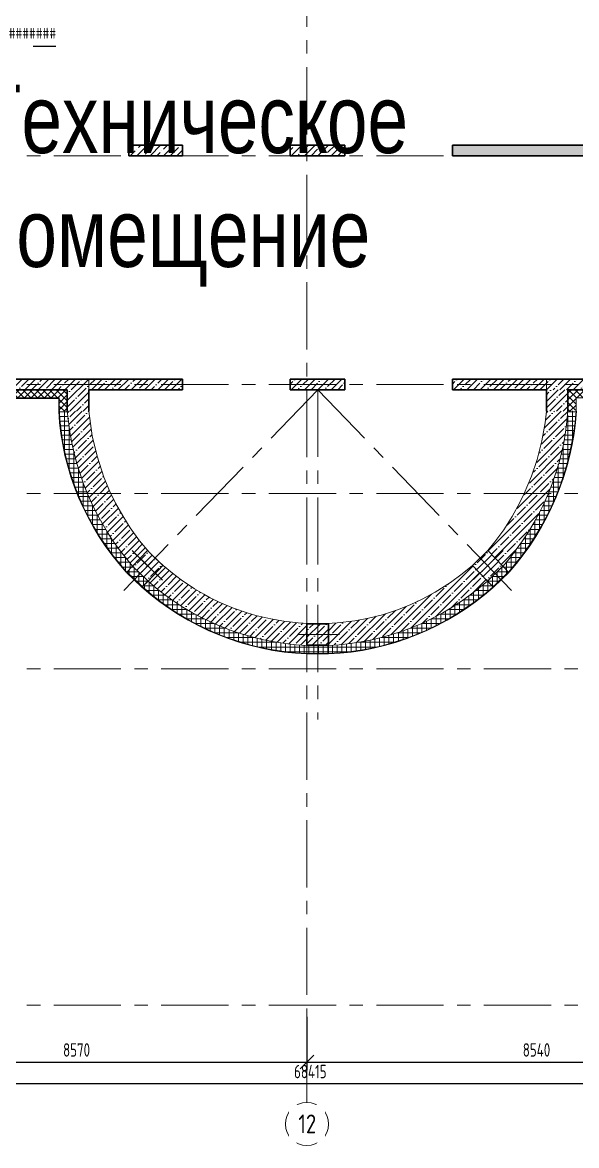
# Model space of a CAD drawing. Header units: millimetres. Extents: x -13407 to 8917537, y -2611 to 109271.
# Drawn here: x 28853 to 39160, y -2611 to 18269 of the extents above; entities that cross this region are included whole.
import ezdxf
from ezdxf import colors
from ezdxf.entities.mleader import LeaderData, LeaderLine
from ezdxf.enums import TextEntityAlignment as Align
from ezdxf.math import Vec2, Vec3

# ---------------------------------------------------------------- set-up
doc = ezdxf.new("R2018")
doc.units = ezdxf.units.MM
doc.linetypes.add('CENTER', pattern=[2, 1.25, -0.25, 0.25, -0.25])
doc.layers.get('Defpoints').update_dxf_attribs({"color": 6})
for name, color, linetype, lineweight in [('АР_Маркер экспликации', 239, 'Continuous', 13), ('АР_Навесной фасад', 5, 'Continuous', 5), ('АР_Номер помещения', 1, 'Continuous', 25), ('АР_Оси', 193, 'Continuous', 9), ('АР_Оси размеры', 164, 'Continuous', 9), ('АР_Отметки', 250, 'Continuous', 15), ('АР_Помещения_площадь', 19, 'Continuous', 9), ('АР_Размеры', 175, 'Continuous', 9), ('АР_Сущ Несущая стена', 202, 'Continuous', 30), ('АР_тонкая линия', 250, 'Continuous', 0), ('АР_Утеплитель', 250, 'Continuous', 9), ('АР_Штриховка монолит', 250, 'Continuous', 9)]:
    doc.layers.add(name, color=color, linetype=linetype, lineweight=lineweight)
doc.layers.add('АР_Названия помещений', color=124, linetype='Continuous', lineweight=5, plot=False)
doc.layers.add('Тонкая', color=7, linetype='Continuous')
doc.styles.add('ISOCPEUR', font='isocpeur.ttf', dxfattribs={"width": 0.7})
doc.styles.get("Standard").update_dxf_attribs({"font": 'arial.ttf'})
doc.styles.add('ГОСТ 2.304', font='isocpeur.ttf', dxfattribs={"width": 0.7})
doc.dimstyles.new('СПДС', dxfattribs={"dimscale": 100, "dimtxt": 2.5, "dimasz": 2.5, "dimexe": 1.5, "dimexo": 0, "dimgap": 1, "dimtad": 1, "dimdec": 0, "dimrnd": 1, "dimtxsty": 'ГОСТ 2.304', "dimblk": 'OBLIQUE', "dimcen": 2.5, "dimdle": 1.5, "dimadec": 0, "dimazin": 2, "dimtfac": 0.75, "dimtdec": 0, "dimtmove": 1, "dimatfit": 3, "dimfxl": 1, "dimtolj": 1, "dimarcsym": 1})
pattern_1 = [(45, (-945096.6322910244, 49153.5304669008), (-61.87184335382291, 61.87184335382291), []), (135, (-945096.6322910244, 49153.5304669008), (-61.87184335382291, -61.8718433538229), [])]
pattern_2 = [(45, (-329554.6145433905, -55205.68245835252), (-123.7436867076458, 123.7436867076458), []), (45, (-329430.8708568905, -55205.68245835252), (-123.7436867076458, 123.7436867076458), [218.75, -43.75, 0, -43.75])]
pattern_3 = [(90, (-329554.6145433905, -55205.68245835252), (-87.50000000000001, 0), []), (180, (-329554.6145433905, -55205.68245835252), (-7.105427357601002e-15, -87.5), [])]

# ---------------------------------------------------------------- blocks, each defined once
blk = doc.blocks.new('_Oblique')
at = {"color": 0, "linetype": 'ByBlock', "lineweight": -2}
blk.add_line((-0.5, -0.5), (0.5, 0.5), dxfattribs=at)
blk = doc.blocks.new('*D81')
at = {"layer": 'Defpoints', "color": 0, "ltscale": 100, "transparency": 16777216}
for p in [(25575.00000000012, -216.8231769539343), (34145, -216.8231769539343), (34145, -1058.601305529468)]:
    blk.add_point(p, dxfattribs=at)
at = {"layer": 'АР_Оси размеры', "color": 0, "lineweight": -2, "ltscale": 100, "transparency": 16777216}
for p, q in [((25575.00000000012, -216.8231769539343), (25575.00000000012, -1208.601305529468)), ((34145, -216.8231769539343), (34145, -1208.601305529468)), ((25425.00000000012, -1058.601305529468), (34295, -1058.601305529468))]:
    blk.add_line(p, q, dxfattribs=at)
at = {"layer": 'АР_Оси размеры', "color": 0, "lineweight": -2, "ltscale": 100, "transparency": 16777216, "xscale": 250, "yscale": 250, "zscale": 250, "rotation": 180}
blk.add_blockref('_Oblique', (25575.00000000012, -1058.601305529468), dxfattribs=at)
at = {"layer": 'АР_Оси размеры', "color": 0, "lineweight": -2, "ltscale": 100, "transparency": 16777216, "xscale": 250, "yscale": 250, "zscale": 250}
blk.add_blockref('_Oblique', (34145, -1058.601305529468), dxfattribs=at)
at = {"layer": 'АР_Оси размеры', "color": 0, "ltscale": 100, "transparency": 16777216, "insert": (29860.00000000006, -833.6013055294679), "char_height": 250, "attachment_point": 5, "style": 'ГОСТ 2.304'}
blk.add_mtext('\\A1;8570', dxfattribs=at)
blk = doc.blocks.new('*D82')
at = {"layer": 'Defpoints', "color": 0, "ltscale": 100, "transparency": 16777216}
for p in [(34145, -216.8231769539343), (42685, -484.6537968311386), (42685, -1058.601305529468)]:
    blk.add_point(p, dxfattribs=at)
at = {"layer": 'АР_Оси размеры', "color": 0, "lineweight": -2, "ltscale": 100, "transparency": 16777216}
for p, q in [((34145, -216.8231769539343), (34145, -1208.601305529468)), ((42685, -484.6537968311386), (42685, -1208.601305529468)), ((33995, -1058.601305529468), (42835, -1058.601305529468))]:
    blk.add_line(p, q, dxfattribs=at)
at = {"layer": 'АР_Оси размеры', "color": 0, "lineweight": -2, "ltscale": 100, "transparency": 16777216, "xscale": 250, "yscale": 250, "zscale": 250, "rotation": 180}
blk.add_blockref('_Oblique', (34145, -1058.601305529468), dxfattribs=at)
at = {"layer": 'АР_Оси размеры', "color": 0, "lineweight": -2, "ltscale": 100, "transparency": 16777216, "xscale": 250, "yscale": 250, "zscale": 250}
blk.add_blockref('_Oblique', (42685, -1058.601305529468), dxfattribs=at)
at = {"layer": 'АР_Оси размеры', "color": 0, "ltscale": 100, "transparency": 16777216, "insert": (38415, -833.6013055294679), "char_height": 250, "attachment_point": 5, "style": 'ГОСТ 2.304'}
blk.add_mtext('\\A1;8540', dxfattribs=at)
blk = doc.blocks.new('*D56')
at = {"layer": 'Defpoints', "color": 0, "ltscale": 100, "transparency": 16777216}
for p in [(68415, -1460.682458352523), (0, -1786.271671381772), (68415, -1786.271671381772)]:
    blk.add_point(p, dxfattribs=at)
at = {"layer": 'АР_Оси размеры', "color": 0, "lineweight": -2, "ltscale": 100, "transparency": 16777216}
for p, q in [((-150, -1460.682458352523), (68565, -1460.682458352523)), ((0, -1786.271671381772), (2.91214403722639e-14, -1310.682458352523)), ((68415, -1786.271671381772), (68415, -1310.682458352523))]:
    blk.add_line(p, q, dxfattribs=at)
at = {"layer": 'АР_Оси размеры', "color": 0, "lineweight": -2, "ltscale": 100, "transparency": 16777216, "xscale": 250, "yscale": 250, "zscale": 250, "rotation": 180}
blk.add_blockref('_Oblique', (1.993658937865875e-14, -1460.682458352523), dxfattribs=at)
at = {"layer": 'АР_Оси размеры', "color": 0, "lineweight": -2, "ltscale": 100, "transparency": 16777216, "xscale": 250, "yscale": 250, "zscale": 250}
blk.add_blockref('_Oblique', (68415, -1460.682458352523), dxfattribs=at)
at = {"layer": 'АР_Оси размеры', "color": 0, "ltscale": 100, "transparency": 16777216, "insert": (34207.5, -1235.682458352523), "char_height": 250, "attachment_point": 5, "style": 'ГОСТ 2.304'}
blk.add_mtext('\\A1;68415', dxfattribs=at)
blk = doc.blocks.new('_DotSmall')
at = {"color": 0, "linetype": 'ByBlock', "const_width": 0.5}
blk.add_lwpolyline([(-0.0625, 0, 1), (0.0625, 0, 1)], format="xyb", close=True, dxfattribs=at)
blk = doc.blocks.new('A$C81a96c4f')
at = {"layer": 'АР_Штриховка монолит', "ltscale": 100}
h = blk.add_hatch(dxfattribs=at)
h.set_pattern_fill('ANSI35', color=256, scale=700)
h.set_pattern_definition([(45, (-977645.8939160327, 95082.38835888865), (-123.7436867076458, 123.7436867076458), []), (45, (-977522.1502295327, 95082.38835888865), (-123.7436867076458, 123.7436867076458), [218.75, -43.75, 0, -43.75])])
h.paths.add_polyline_path([(-3165.63187156443, -2990.196457381244), (-3443.08470292369, -3277.507274900767), (-3155.759299612488, -3555.795725700329), (-2877.895951428916, -3268.059805564815)])
h = blk.add_hatch(dxfattribs=at)
h.set_pattern_fill('ANSI35', color=256, scale=700)
h.set_pattern_definition([(45, (-971324.9132616802, 95091.83582822458), (-123.7436867076458, 123.7436867076458), []), (45, (-971201.1695751802, 95091.83582822458), (-123.7436867076458, 123.7436867076458), [218.75, -43.75, 0, -43.75])])
h.paths.add_polyline_path([(3165.63187156443, -2990.196457381244), (2877.8959514288, -3268.059805564844), (3155.759299612488, -3555.795725700329), (3443.495219748002, -3277.932377516758)])
h = blk.add_hatch(dxfattribs=at)
h.set_pattern_fill('ANSI35', color=256, scale=700)
h.set_pattern_definition([(45, (177458.8344997442, -66645.68245835253), (-123.7436867076458, 123.7436867076458), []), (45, (177582.5781862442, -66645.68245835253), (-123.7436867076458, 123.7436867076458), [218.75, -43.75, 0, -43.75])])
h.paths.add_polyline_path([(200, -4350), (-200.0000000001164, -4350.000000000029), (-200, -4749.949694919342), (200, -4750)])
at = {"layer": 'АР_Сущ Несущая стена', "ltscale": 100}
for points in [[(-2877.895951428916, -3268.059805564815), (-3165.63187156443, -2990.196457381244), (-3443.495219748002, -3277.932377516758), (-3155.759299612488, -3555.795725700329)], [(2877.895951428916, -3268.059805564815), (3165.63187156443, -2990.196457381244), (3443.495219748002, -3277.932377516758), (3155.759299612488, -3555.795725700329)], [(-200, -4350), (200, -4350), (200, -4750), (-200, -4750)]]:
    blk.add_lwpolyline(points, close=True, dxfattribs=at)
blk = doc.blocks.new('*U102')
at = {"layer": 'Defpoints', "color": 7}
blk.add_line((-14817.78969191737, 1760.601037820863), (-15240.13804829886, 1760.601037820863), dxfattribs=at)
at = {"layer": 'АР_Номер помещения', "color": 7}
blk.add_circle((-16689.07957458438, 2922.498789874627), 400, dxfattribs=at)
at = {"layer": 'Defpoints', "color": 7, "style": 'ISOCPEUR', "width": 0.7}
blk.add_attdef('ПЛОЩАДЬ_ПОМЕЩЕНИЯ', text='', height=200, dxfattribs=at).set_placement((-14812.90353394418, 2007.106567788212), align=Align.MIDDLE_RIGHT)
at = {"layer": 'Defpoints', "color": 7, "style": 'ISOCPEUR', "width": 0.7, "flags": 1}
blk.add_attdef('КАТЕГОРИЯ', (-499.1655280450395, -2092.186355050572), '', height=250, dxfattribs=at)
at = {"layer": 'АР_Номер помещения', "color": 7, "style": 'ISOCPEUR', "width": 0.7}
blk.add_attdef('НОМЕР_ПОМЕЩЕНИЯ', text='', height=300, dxfattribs=at).set_placement((-16689.07957458729, 2922.498789874627), align=Align.MIDDLE_CENTER)
at = {"layer": 'АР_Помещения_площадь', "color": 7, "lineweight": 30, "width": 0.7, "flags": 104}
blk.add_attdef('ИМЯ_ПОМЕЩЕНИЯ', text='', height=100, dxfattribs=at).set_placement((157.6277002443094, 1217.141369806137), align=Align.MIDDLE_CENTER)

msp = doc.modelspace()

# ---------------------------------------------------------------- hatches: boundary and pattern name
at = {"layer": 'АР_Утеплитель', "ltscale": 100}
h = msp.add_hatch(dxfattribs=at)
h.set_pattern_fill('ANSI37', color=256, scale=700)
h.set_pattern_definition(pattern_1)
edge = h.paths.add_edge_path()
edge.add_line((38990.25473254884, 11040.00000004798), (39140.72661490657, 11040.00000000538))
edge.add_arc((34350.70018117724, 11337.04382139177), 4799.22788244622, 356.4514619847866, 359.4383564083079)
edge.add_line((39149.69748754427, 11290.00000000001), (47384.99999999988, 11290.00000000001))
edge.add_line((47384.99999999988, 11290.00000000001), (47384.99999999988, 6099.999999999891))
edge.add_line((47384.99999999988, 6099.999999999891), (55264.99999999988, 6099.999999999978))
edge.add_line((55264.99999999988, 6099.999999999978), (55264.99999999988, -249.9999999999927))
edge.add_line((55264.99999999988, -249.9999999999927), (68664.9843142447, -249.9999999999927))
edge.add_line((68664.9843142447, -249.9999999999927), (68665.01568575506, 9759.999999999949))
edge.add_line((68665.01568575506, 9759.999999999949), (62314.99999999988, 9760.000000000007))
edge.add_line((62314.99999999988, 9760.000000000007), (62314.99999999988, 27629.99999999998))
edge.add_line((62314.99999999988, 27629.99999999998), (51815, 27630.00000000594))
edge.add_line((51815, 27630.00000000594), (51815, 31595.00000000001))
edge.add_line((51815, 31595.00000000001), (16715.00000000023, 31595.00000000001))
edge.add_line((16715.00000000023, 31595.00000000001), (16715.00000000023, 27630.00000000001))
edge.add_line((16715.00000000023, 27630.00000000001), (11889.81722265622, 27630.00000000001))
edge.add_line((11889.81722265622, 27630.00000000001), (11889.81722265633, 27480.00000000001))
edge.add_line((11889.81722265633, 27480.00000000001), (16865.00000000023, 27480.00000000001))
edge.add_line((16865.00000000023, 27480.00000000001), (16865.00000000023, 31445.00000000001))
edge.add_line((16865.00000000023, 31445.00000000001), (51665, 31445.00000000001))
edge.add_line((51665, 31445.00000000001), (51665, 27480.00000000001))
edge.add_line((51665, 27480.00000000001), (62165, 27479.99999999995))
edge.add_line((62165, 27479.99999999995), (62165, 9610.000000000007))
edge.add_line((62165, 9610.000000000007), (68515.01568575518, 9609.999999999949))
edge.add_line((68515.01568575518, 9609.999999999949), (68514.98431424459, -99.99999999999272))
edge.add_line((68514.98431424459, -99.99999999999272), (55414.99999999988, -100.0000000000509))
edge.add_line((55414.99999999988, -100.0000000000509), (55414.99999999988, 6250.000000000007))
edge.add_line((55414.99999999988, 6250.000000000007), (47535, 6250.000000000007))
edge.add_line((47535, 6250.000000000007), (47535, 11439.99999999995))
edge.add_line((47535, 11439.99999999995), (38999.69748754409, 11440.00000000005))
edge.add_arc((34187.52539564564, 11353.48894815811), 4812.949657344974, -3.734574342399924, 1.029926646379181, ccw=False)
h = msp.add_hatch(dxfattribs=at)
h.set_pattern_fill('ANSI37', color=256, scale=700)
h.set_pattern_definition(pattern_1)
edge = h.paths.add_edge_path()
edge.add_line((29537.37199703726, 11040.5564562189), (29687.38749121811, 11040.00000000001))
edge.add_arc((-4495.845748194261, 11239.99999999503), 34183.81831656704, 359.6647764397323, 360.3352235602843)
edge.add_line((29687.38749121805, 11440.00000000001), (21120, 11439.99999999995))
edge.add_line((21120, 11439.99999999995), (21120, 6250.000000000007))
edge.add_line((21120, 6250.000000000007), (12999.99999999988, 6250.000000000007))
edge.add_line((12999.99999999988, 6250.000000000007), (12999.99999999988, -100.0000000000509))
edge.add_line((12999.99999999988, -100.0000000000509), (-99.99845262791496, -99.99999999999272))
edge.add_line((-99.99845262791496, -99.99999999999272), (-100.0298241385026, 9609.999999999949))
edge.add_line((-100.0298241385026, 9609.999999999949), (6250, 9609.999999999949))
edge.add_line((6250, 9609.999999999949), (6249.999999999884, 27479.99999999995))
edge.add_line((6249.999999999884, 27479.99999999995), (16865.00000000023, 27479.99999999998))
edge.add_line((16865.00000000023, 27479.99999999998), (16865.00000000023, 27630.00000000001))
edge.add_line((16865.00000000023, 27630.00000000001), (6100, 27630.00000000001))
edge.add_line((6100, 27630.00000000001), (6100, 9759.999999999949))
edge.add_line((6100, 9759.999999999949), (-250.0298241385026, 9759.999999999949))
edge.add_line((-250.0298241385026, 9759.999999999949), (-249.9984526281478, -249.9999999999927))
edge.add_line((-249.9984526281478, -249.9999999999927), (13149.99999999988, -249.9999999999927))
edge.add_line((13149.99999999988, -249.9999999999927), (13149.99999999988, 6099.999999999978))
edge.add_line((13149.99999999988, 6099.999999999978), (21270, 6099.999999999891))
edge.add_line((21270, 6099.999999999891), (21270, 11290.00000000001))
edge.add_line((21270, 11290.00000000001), (29537.38749121805, 11290.00000000004))
edge.add_arc((-974420.0582714353, 11227.63902450167), 1003957.447699434, -0.010676788811792903, 0.003558936399997492, ccw=False)
h = msp.add_hatch(dxfattribs=at)
h.set_pattern_fill('ANSI37', color=256, scale=700, angle=45)
h.set_pattern_definition(pattern_3)
edge = h.paths.add_edge_path()
edge.add_line((29687.13958441961, 11048.90329811643), (29537.13958441961, 11053.39593591846))
edge.add_arc((34346.57358602894, 11310.78926535456), 4816.316719431372, 183.0634572609719, 222.4987796590575)
edge.add_line((30795.54311891616, 8057.008485475424), (30899.74187448504, 8164.909455526271))
edge.add_arc((34683.44308996951, 11452.72408875338), 5012.596128806005, 184.6208246082773, 220.9887280218652, ccw=False)
h = msp.add_hatch(dxfattribs=at)
h.set_pattern_fill('ANSI37', color=256, scale=700, angle=45)
h.set_pattern_definition(pattern_3)
edge = h.paths.add_edge_path()
edge.add_line((39002.86041558039, 11048.90329811643), (39152.86041558039, 11053.39593591846))
edge.add_arc((34343.42641397106, 11310.78926535456), 4816.316719431372, 317.5012203409425, 356.93654273902814, ccw=False)
edge.add_line((37894.45688108384, 8057.008485475424), (37790.25812551496, 8164.909455526271))
edge.add_arc((34006.55691003049, 11452.72408875338), 5012.596128806005, 319.0112719781348, 355.3791753917227)
h = msp.add_hatch(dxfattribs=at)
h.set_pattern_fill('ANSI37', color=256, scale=700, angle=45)
h.set_pattern_definition([(90, (76865.69748753734, -55205.68245827365), (-87.50000000000001, 0), []), (180, (76865.69748753734, -55205.68245827365), (-7.105427357601002e-15, -87.5), [])])
h.paths.add_polyline_path([(31187.74709924875, 7882.657632546419), (31083.52695955028, 7774.734463747598), (30795.79105146852, 8052.597800291092), (30899.96836975374, 8160.47662292375)])
h = msp.add_hatch(dxfattribs=at)
h.set_pattern_fill('ANSI37', color=256, scale=700, angle=45)
h.set_pattern_definition(pattern_3)
h.paths.add_polyline_path([(37502.25290073751, 7882.657632546419), (37606.47304043599, 7774.734463747598), (37894.20894851774, 8052.597800291092), (37790.03163023252, 8160.47662292375)])
h = msp.add_hatch(dxfattribs=at)
h.set_pattern_fill('ANSI37', color=256, scale=700, angle=45)
h.set_pattern_definition(pattern_3)
edge = h.paths.add_edge_path()
edge.add_line((31187.725701419, 7882.635447028275), (31083.22858739272, 7775.011092432149))
edge.add_arc((34345.50922560733, 11440.8010691185), 4907.1876992473, 228.3332935715565, 267.6146480015943)
edge.add_line((34141.27099025168, 6537.865432292027), (34144.99999999313, 6687.819073416096))
edge.add_arc((34345.86457620753, 11442.1399013009), 4758.562084541614, 228.4192419218557, 267.58075807814475, ccw=False)
h = msp.add_hatch(dxfattribs=at)
h.set_pattern_fill('ANSI37', color=256, scale=700, angle=45)
h.set_pattern_definition(pattern_3)
edge = h.paths.add_edge_path()
edge.add_line((37502.274298581, 7882.635447028275), (37606.77141260728, 7775.011092432149))
edge.add_arc((34344.49077439267, 11440.8010691185), 4907.1876992473, 272.3853519984057, 311.6667064284435, ccw=False)
edge.add_line((34548.72900974832, 6537.865432292027), (34545.00000000687, 6687.819073416096))
edge.add_arc((34344.13542379247, 11442.1399013009), 4758.562084541614, 272.4192419218552, 311.5807580781443)
h = msp.add_hatch(dxfattribs=at)
h.set_pattern_fill('ANSI37', color=256, scale=700, angle=45)
h.set_pattern_definition(pattern_3)
h.paths.add_polyline_path([(34145.00001903845, 6687.849896523789), (34144.99998094782, 6537.819073416213), (34544.99996419123, 6537.819073416213), (34544.99999999313, 6687.788250308404)])
h = msp.add_hatch(dxfattribs=at)
h.set_pattern_fill('ANSI37', color=256, scale=700, angle=45)
h.set_pattern_definition(pattern_3)
h.paths.add_polyline_path([(34145.00001903845, 6687.849896523789), (34144.99998094782, 6537.819073416213), (34544.99996419123, 6537.819073416213), (34544.99999999313, 6687.788250308404)])
at = {"layer": 'АР_Штриховка монолит', "ltscale": 100}
h = msp.add_hatch(dxfattribs=at)
h.set_pattern_fill('ANSI35', color=256, scale=700)
h.set_pattern_definition([(45, (-951587.7124897864, 109999.8956337845), (-123.7436867076458, 123.7436867076458), []), (45, (-951463.9688032864, 109999.8956337845), (-123.7436867076458, 123.7436867076458), [218.75, -43.75, 0, -43.75])])
h.paths.add_polyline_path([(55415.09672332247, 6449.999999995031), (51565.00000000023, 6449.999999999891), (51565.00000000023, 11280.67804143654), (51365.09672332258, 11280.67804143159), (51365.09672332276, 6449.999999994972), (47735.09672332235, 6449.999999994972), (47735.00000000012, 15789.99999999995), (50944.85762402904, 15790.00000167173), (51365.00000000064, 15789.99999999995), (51365, 15149.99999999995), (51565.04836166167, 15150.00000000001), (51564.95163833909, 17877.48228629208), (51365.00000000012, 17877.48228629208), (51365.09672332258, 15989.99999999509), (50384.85760710255, 15990.01050510468), (50384.85760710249, 15789.999999995), (50784.85760710295, 15790.00000194676), (47735.0967233227, 15789.99999999509), (50384.85760710249, 15790.00000196079), (50384.8576071026, 15990.01050707035), (47735.00000000012, 15989.99999999995), (47535, 15990.00000000001), (36852.00000000012, 15990.00000000333), (36852, 15789.99999999669), (47535.09672332258, 15789.99999999509), (47535.09672332258, 6249.999999995031), (55415.09672332247, 6249.999999995118)])
h = msp.add_hatch(dxfattribs=at)
h.set_pattern_fill('ANSI35', color=256, scale=700)
h.set_pattern_definition([(45, (-951482.809213109, 114349.8956337894), (-123.7436867076458, 123.7436867076458), []), (45, (-951359.065526609, 114349.8956337894), (-123.7436867076458, 123.7436867076458), [218.75, -43.75, 0, -43.75])])
h.paths.add_polyline_path([(31832.00000000006, 15989.99999999817), (30829.99995298282, 15991.3303026899), (30829.9999529827, 15789.99999999372), (31832.00000000006, 15789.99999999817)])
h = msp.add_hatch(dxfattribs=at)
h.set_pattern_fill('ANSI35', color=256, scale=700)
h.set_pattern_definition([(45, (-945892.1673010514, 114349.8956337894), (-123.7436867076458, 123.7436867076458), []), (45, (-945768.4236145514, 114349.8956337894), (-123.7436867076458, 123.7436867076458), [218.75, -43.75, 0, -43.75])])
h.paths.add_polyline_path([(34852.02043147513, 15989.99999999995), (33833.01757505944, 15989.99999999989), (33833.01757505944, 15789.99999999989), (34852.02043147513, 15789.99999999995)])
h = msp.add_hatch(dxfattribs=at)
h.set_pattern_fill('ANSI35', color=256, scale=700)
h.set_pattern_definition([(45, (-951587.809213109, 109999.8956338255), (-123.7436867076458, 123.7436867076458), []), (45, (-951464.065526609, 109999.8956338255), (-123.7436867076458, 123.7436867076458), [218.75, -43.75, 0, -43.75])])
h.paths.add_polyline_path([(29687.61164482497, 11039.9999999847), (30089.56841788092, 11040.0000000361), (30089.56841788092, 11440.0000000361), (31833.01757505944, 11440.00000005414), (31833.01757505944, 11640.00000009023), (21120, 11640.01311743554), (21120, 11439.98688263656), (29687.38749121805, 11440.0000000361)])
h = msp.add_hatch(dxfattribs=at)
h.set_pattern_fill('ANSI35', color=256, scale=700)
h.set_pattern_definition([(45, (-945892.1673010514, 109999.8956337894), (-123.7436867076458, 123.7436867076458), []), (45, (-945768.4236145514, 109999.8956337894), (-123.7436867076458, 123.7436867076458), [218.75, -43.75, 0, -43.75])])
h.paths.add_polyline_path([(34852.02043147513, 11639.99999999998), (33833.01757505944, 11639.99999999995), (33833.01757505944, 11439.99999999995), (34852.02043147513, 11439.99999999998)])
h = msp.add_hatch(dxfattribs=at)
h.set_pattern_fill('ANSI35', color=256, scale=700)
h.set_pattern_definition([(45, (-942873.1644446357, 109999.8956338616), (-123.7436867076458, 123.7436867076458), []), (45, (-942749.4207581357, 109999.8956338616), (-123.7436867076458, 123.7436867076458), [218.75, -43.75, 0, -43.75])])
h.paths.add_polyline_path([(47535, 11640.00000007216), (36852.02043147513, 11640.00000007213), (36852.02043147513, 11440.00000007213), (47535, 11440.00000007216)])
h = msp.add_hatch(dxfattribs=at)
h.set_pattern_fill('ANSI35', color=256, scale=700)
h.set_pattern_definition([(45, (-941125.4873885667, 109799.8956337896), (-123.7436867076458, 123.7436867076458), []), (45, (-941001.7437020667, 109799.8956337896), (-123.7436867076458, 123.7436867076458), [218.75, -43.75, 0, -43.75])])
h.paths.add_polyline_path([(38999.69748754415, 11440.00000000012), (38599.69748754415, 11440.00000000009), (38599.69748754415, 11040.00000010194), (38999.69748754415, 11040.00000010197)])
h = msp.add_hatch(dxfattribs=at)
h.set_pattern_fill('ANSI35', color=256, scale=700)
h.set_pattern_definition(pattern_2)
edge = h.paths.add_edge_path()
edge.add_line((30493.4877356884, 9509.999999999978), (30062.64989009686, 9509.999999999978))
edge.add_arc((34710.11534214881, 11459.7565067047), 5039.88943960618, 202.7595666823436, 220.8895044978492)
edge.add_line((30900.09302412142, 8160.633062577901), (30901.50028047012, 8162.090319186231))
edge.add_line((30901.50028047012, 8162.090319186231), (30901.52378351241, 8162.067622562121))
edge.add_line((30901.52378351241, 8162.067622562121), (31179.38713169598, 8449.803542697635))
edge.add_arc((34593.93476694287, 11410.83344785582), 4519.605475327593, 204.8709002036675, 220.931198868913, ccw=False)
edge = h.paths.add_edge_path()
edge.add_line((30089.56841788086, 11040.00000000001), (29687.38749121811, 11044.49263780205))
edge.add_arc((34711.38248364563, 11459.98609496581), 5041.146744232185, 184.7277054870464, 202.7564013454941)
edge.add_line((30062.64989009686, 9509.999999999978), (30493.4877356884, 9509.999999999978))
edge.add_arc((34593.93476694293, 11410.83344785573), 4519.605475327607, 184.7064072598825, 204.8709002036662, ccw=False)
h = msp.add_hatch(dxfattribs=at)
h.set_pattern_fill('ANSI35', color=256, scale=700)
h.set_pattern_definition(pattern_2)
edge = h.paths.add_edge_path()
edge.add_line((38196.5122643116, 9509.999999999978), (38627.35010990314, 9509.999999999978))
edge.add_arc((33979.88465785119, 11459.7565067047), 5039.88943960618, 319.11049550215085, 337.2404333176563, ccw=False)
edge.add_line((37789.90697587858, 8160.633062577901), (37788.49971952988, 8162.090319186231))
edge.add_line((37788.49971952988, 8162.090319186231), (37788.47621648759, 8162.067622562121))
edge.add_line((37788.47621648759, 8162.067622562121), (37510.61286830402, 8449.803542697635))
edge.add_arc((34096.06523305713, 11410.83344785582), 4519.605475327593, 319.068801131087, 335.1290997963325)
edge = h.paths.add_edge_path()
edge.add_line((38600.43158211914, 11040.00000000001), (39002.61250878189, 11044.49263780205))
edge.add_arc((33978.61751635437, 11459.98609496581), 5041.146744232185, 337.2435986545059, 355.2722945129536, ccw=False)
edge.add_line((38627.35010990314, 9509.999999999978), (38196.5122643116, 9509.999999999978))
edge.add_arc((34096.06523305707, 11410.83344785573), 4519.605475327607, 335.1290997963339, 355.2935927401175)
h = msp.add_hatch(dxfattribs=at)
h.set_pattern_fill('ANSI35', color=256, scale=700)
h.set_pattern_definition(pattern_2)
edge = h.paths.add_edge_path()
edge.add_line((31467.96168488782, 8172.218689803776), (31187.725701419, 7882.635447028275))
edge.add_arc((34335.82606404787, 11425.94336659888), 4739.78553376372, 228.3800733112654, 267.6928504076872)
edge.add_line((34145.01900326728, 6690.000000000007), (34145.01900326042, 7090.000000000007))
edge.add_arc((34379.10039031674, 11521.23550230863), 4437.413905946414, 229.0011420350533, 266.97614332599085, ccw=False)
h = msp.add_hatch(dxfattribs=at)
h.set_pattern_fill('ANSI35', color=256, scale=700)
h.set_pattern_definition(pattern_2)
edge = h.paths.add_edge_path()
edge.add_line((37222.03831511218, 8172.218689803776), (37502.274298581, 7882.635447028275))
edge.add_arc((34354.17393595213, 11425.94336659888), 4739.78553376372, 272.3071495923128, 311.61992668873455, ccw=False)
edge.add_line((34544.98099673272, 6690.000000000007), (34544.98099673958, 7090.000000000007))
edge.add_arc((34310.89960968326, 11521.23550230863), 4437.413905946414, 273.0238566740092, 310.9988579649467)

# ---------------------------------------------------------------- linework, layer by layer
at = {"layer": 'АР_Навесной фасад', "ltscale": 100}
for p, q in [((21270, 11290.00000000001), (29537.38749121811, 11290.00000000001)), ((21280, 11280.00000000001), (29527.38749121811, 11280.00000000001)), ((47384.99999999988, 11290.00000000001), (39149.69748754415, 11290.00000000001)), ((30788.8444420101, 8045.404427157693), (30899.98978128354, 8160.498795211905)), ((31187.725701419, 7882.635447028275), (31076.58036214556, 7767.541078974093)), ((34144.99999999313, 6687.819073416096), (34144.99999999313, 6527.819073416096))]:
    msp.add_line(p, q, dxfattribs=at)
at = {"layer": 'АР_Навесной фасад', "color": 18, "ltscale": 100, "true_color": 0x000000}
for points in [[(29527.38749121811, 11040.00000000001), (29527.38749121811, 11280.00000000001)], [(29537.38749121811, 11040.00000000001), (29537.38749121811, 11290.00000000001)], [(39149.69748754415, 11040.00000000001), (39149.69748754415, 11290.00000000001)], [(30901.49111043871, 8162.080823340722), (30845.86997925071, 8104.48345590823)], [(37788.50888954755, 8162.080823340722), (37901.15555797616, 8045.404427157693)], [(30788.8444420101, 8045.404427157693), (31076.58036214556, 7767.541078974093)], [(30795.79102571466, 8052.597825161072), (31083.52694585017, 7774.734476977501)], [(37894.20897427161, 8052.597825161072), (37606.47305413609, 7774.734476977501)], [(37901.15555797616, 8045.404427157693), (37613.41963784071, 7767.541078974093)], [(31189.22703057417, 7884.217475157122), (31133.53514300706, 7826.519481071482)], [(37500.77296941209, 7884.217475157122), (37613.40566148231, 7767.527582161689)], [(34145.01900326042, 6690.000000078879), (34144.99999999313, 6609.808700668225)], [(34545.01900326042, 6690.000000078879), (34545.01900326042, 6527.747617544992)], [(34544.99999999313, 6537.819073416096), (34144.99999999313, 6537.819073416096)], [(34544.99999999313, 6527.819073416096), (34144.99999999313, 6527.819073416096)]]:
    msp.add_lwpolyline(points, dxfattribs=at)
at = {"layer": 'АР_Оси', "linetype": 'CENTER', "ltscale": 1000}
for p, q in [((34145, -1811.271671381772), (34145, 32496.20618417254)), ((-12563.75553944509, 15790.00000000001), (71033.4094304695, 15789.99999999995)), ((-12563.75553944509, 11540.00000000001), (71033.4094304695, 11539.99999999995)), ((34345, 11440.00000000001), (30739.72305731778, 7706.626436242375)), ((34345, 11440.00000000001), (34345, 5307.923049027806)), ((34345, 11440.00000000001), (37950.27694268222, 7706.626436242375)), ((-12563.75553944509, 9510.000000000007), (71033.4094304695, 9509.999999999949)), ((30892.2499695489, 8449.037607495447), (31445.83986525552, 7914.442059365108)), ((30907.50946655142, 8434.301682603174), (31461.09936225804, 7899.706134472835)), ((37797.7500304511, 8449.037607495447), (37244.16013474448, 7914.442059365108)), ((37797.75003044424, 8449.037607574319), (37244.16013473761, 7914.44205944398)), ((34751.0034558425, 6890.000000000007), (33981.42293847643, 6890.000000000007)), ((34751.00345583563, 6890.000000078879), (33981.42293846956, 6890.000000078879)), ((-12563.75553944509, 6250.000000000007), (71033.4094304695, 6249.999999999949)), ((-12563.75553944509, 7.275957614183426e-12), (71033.4094304695, -5.093170329928398e-11))]:
    msp.add_line(p, q, dxfattribs=at)
at = {"layer": 'АР_Оси', "ltscale": 0.5}
msp.add_circle((34145.00000000012, -2211.271671381772), 400, dxfattribs=at)
at = {"layer": 'АР_Размеры', "ltscale": 100}
msp.add_lwpolyline([(34145, 7150.317541647477), (34145, 6368.817541647491)], dxfattribs=at)
at = {"layer": 'АР_Сущ Несущая стена', "ltscale": 100}
for p, q in [((30829.99995298282, 15990.00000000551), (31832.00000000012, 15990.00000000044)), ((30829.99995298282, 15989.99999999814), (30829.9999529827, 15789.9999999982)), ((31832.00000000012, 15989.99999999814), (31832, 15789.9999999982)), ((33833.01757505944, 15989.99999999995), (34852.02043147513, 15989.99999999995)), ((33833.01757505944, 15789.99999999995), (33833.01757505944, 15989.99999999995)), ((34852.02043147513, 15789.99999999995), (34852.02043147513, 15989.99999999995)), ((36852.00000000012, 15990.00000000286), (47735.00000000012, 15989.99999999995)), ((36852.00000000012, 15990.00000000001), (36852, 15790.00000000001)), ((30829.9999529827, 15790.0000000017), (31832, 15789.99999999471)), ((33833.01757505944, 15789.99999999995), (34852.02043147513, 15789.99999999995)), ((36852, 15790.05611592253), (47535, 15790.00000000001)), ((21120, 11640.00000000001), (31833.01757505944, 11640.0000000361)), ((31833.01757505944, 11440.0000000361), (31833.01757505944, 11640.0000000361)), ((33833.01757505944, 11640.00000000001), (34852.02043147513, 11640.00000000001)), ((33833.01757505944, 11440.00000000001), (33833.01757505944, 11640.00000000001)), ((34852.02043147513, 11440.00000000001), (34852.02043147513, 11640.00000000001)), ((36852.02043147513, 11640.00000000001), (47535, 11640.00000000001)), ((36852.02043147513, 11440.0000000361), (36852.02043147513, 11640.0000000361)), ((21120, 11440.00000000001), (29687.38749121811, 11440.00000000001)), ((30089.56841788086, 11440.00000000001), (31833.01757505944, 11440.00000000001)), ((33833.01757505944, 11440.00000000001), (34852.02043147513, 11440.00000000001)), ((36852.02043147513, 11440.00000000001), (38599.69748754415, 11440.00000000009)), ((38999.69748754415, 11440.00000000012), (47534.99999999977, 11440.0000000005))]:
    msp.add_line(p, q, dxfattribs=at)
for points in [[(29687.38749121811, 11040.00000000001), (29687.38749121811, 11440.00000000001)], [(30089.56841788086, 11040.00000000001), (30089.56841788086, 11440.00000000001)], [(38599.69748754415, 11040.00000000001), (38599.69748754415, 11440.00000000001)], [(38999.69748754415, 11040.00000000001), (38999.69748754415, 11440.00000000001)]]:
    msp.add_lwpolyline(points, dxfattribs=at)
for points in [[(31467.12305183837, 8171.940194435192), (31179.38713170285, 8449.803542618763), (30901.52378351928, 8162.06762248325), (31189.2597036548, 7884.204274299678)], [(37222.9149546962, 8171.940194435192), (37510.65087483171, 8449.803542618763), (37788.51422301529, 8162.06762248325), (37500.77830287977, 7884.204274299678)], [(34145.01900326728, 7090.000000000007), (34545.01900326728, 7090.000000000007), (34545.01900326728, 6690.000000000007), (34145.01900326728, 6690.000000000007)]]:
    msp.add_lwpolyline(points, close=True, dxfattribs=at)
at = {"layer": 'АР_тонкая линия', "color": 18, "ltscale": 100, "true_color": 0x000000}
for points in [[(17165, 31144.99999999998), (51365.00000000093, 31144.99999998089), (51364.99999999884, 27279.99999999611), (61964.99999999977, 27279.99999999605), (61964.99999999977, 9409.999999990112), (68315.37005522288, 9409.999999990112), (68315.37005522288, 99.99999999022839), (55615, 99.99999999019929), (55615, 6449.999999990199), (47734.99999999977, 6449.999999990083), (47734.99999999977, 11639.9999999902), (38600.84347797278, 11639.99999999049)], [(38600.84347797278, 11639.99999999049), (38600.84347797011, 11039.99999996255), (38575.73921503453, 10825.90165623444), (38516.4772370304, 10492.35835667587), (38427.0042105508, 10142.63706295007), (38323.38852517935, 9833.807221293777), (38188.05545520002, 9509.999999990112), (38107.02694439376, 9343.555311117241), (37963.16107618809, 9083.020684798983), (37805.9805010925, 8836.416524124863), (37641.27678578347, 8609.814056823998), (37511.77719878871, 8449.784550917953), (37224.06094512483, 8171.940194425384), (37034.03089913516, 8014.790385099339), (36814.68639545387, 7854.313206239349), (36531.1944552823, 7675.722081250402), (36286.15519434272, 7544.396934204422), (36062.5238115564, 7441.302029826889), (35831.2298475547, 7350.172825608264), (35547.88015651167, 7258.541183934583), (35288.00772177603, 7192.739896264749), (35033.07463258062, 7144.34470270505), (34706.36166735133, 7104.87572024516), (34432.89662450203, 7090.784212420614), (34259.39535635547, 7091.029001882773), (33982.55960563512, 7105.157587296482), (33712.15247236611, 7136.251448859293), (33472.04268525913, 7178.345842194896), (33196.63941976917, 7243.953000693036), (33031.77916949696, 7292.42161382395), (32776.80002138857, 7381.623886218331), (32513.7663776105, 7492.879351203512), (32347.83141571423, 7573.850847067086), (32228.96528424812, 7637.33464122055), (32054.49852844817, 7739.345669927578), (31803.89615485258, 7905.934658229096), (31641.81325532089, 8027.707388582705), (31468.23636926163, 8171.953395144119), (31324.39124896354, 8310.881364362584), (31212.81848752999, 8418.625927653055), (31030.05651939358, 8634.04774078713), (30856.4736683548, 8873.928028790695), (30717.2957162339, 9093.199661393686), (30586.18688761245, 9328.910161950516), (30478.7962635844, 9550.5877270235), (30368.82960019284, 9816.062302608429), (30241.29527899565, 10205.62941839078), (30152.70396347437, 10586.18062646417), (30090.71440830955, 11039.86092157709), (30090.71440830955, 11639.99999999061), (20919.99999999977, 11639.99999999081)]]:
    msp.add_lwpolyline(points, dxfattribs=at)
for centre, radius, start, end in [((34351.35342439311, 11308.84909933384), 4831.451869020024, 183.1899064224075, 222.4105405925879), ((34351.35342439311, 11308.84909933384), 4821.451869020024, 183.1899064224075, 222.4105405925879), ((34707.74017558323, 11458.66193080918), 5037.294157884637, 184.665879868741, 220.9345671456667), ((34127.91270228842, 11392.52686264745), 4884.118685548047, 318.5021308070259, 355.9924058561073), ((34127.91270228842, 11392.52686264745), 5034.118685548047, 318.5021308070259, 355.9924058561073), ((34127.91270228842, 11392.52686264745), 5044.118685548047, 318.5021308070259, 355.9924058561073), ((34344.97833217197, 11439.94637033894), 4916.196285190111, 228.331289465308, 267.6687105344614), ((34344.97833217197, 11439.94637033894), 4906.196285190111, 228.331289465308, 267.6687105344614), ((34344.97833217197, 11439.94637033894), 4756.196285190111, 228.331289465308, 267.6687105344614), ((34343.54287633748, 11438.32719261084), 4754.709823924427, 272.3894139134665, 311.6148886781346), ((34343.54287633748, 11438.32719261084), 4904.709823924427, 272.3894139134665, 311.6148886781346), ((34343.54287633748, 11438.32719261084), 4914.709823924427, 272.3894139134665, 311.6148886781346)]:
    msp.add_arc(centre, radius, start, end, dxfattribs=at)

# ---------------------------------------------------------------- block references
at = {"layer": 'АР_Маркер экспликации', "color": 7}
ref = msp.add_blockref('*U102', (44291.16340007668, 16061.09676157468), dxfattribs=at)
ref.add_attrib('НОМЕР_ПОМЕЩЕНИЯ', '503', dxfattribs={"layer": 'АР_Номер помещения', "color": 7, "height": 300, "style": 'ISOCPEUR', "width": 0.7}).set_placement((27602.08382548939, 18983.59555144931), align=Align.MIDDLE_CENTER)
lines = msp.add_mtext('\\W0.8000;Техническое помещение', dxfattribs={"layer": 'АР_Названия помещений', "insert": (28003.86974670924, 17110.64009876087), "char_height": 1270.079997225461, "width": 926.9399707174232, "attachment_point": 1})
ref.add_attrib('ИМЯ_ПОМЕЩЕНИЯ', '', (28003.86974670924, 17110.64009876087), dxfattribs={"flags": 104}).embed_mtext(lines)
ref.add_attrib('ПЛОЩАДЬ_ПОМЕЩЕНИЯ', '#######', dxfattribs={"layer": 'Defpoints', "color": 7, "height": 200, "style": 'ISOCPEUR', "width": 0.7}).set_placement((29478.2598661325, 18068.2033293629), align=Align.MIDDLE_RIGHT)
at = {"layer": 'Тонкая', "ltscale": 100}
msp.add_blockref('A$C81a96c4f', (34345.01900326042, 11440.00000007888), dxfattribs=at)

# ---------------------------------------------------------------- dimensions: what is measured, and where the dimension line sits
at = {"layer": 'АР_Оси размеры', "ltscale": 100}
for base, p1, p2, picture, middle in [((34145, -1058.601305529468), (25575.00000000012, -216.8231769539343), (34145, -216.8231769539343), '*D81', (29860.00000000006, -833.6013055294679)), ((42685, -1058.601305529468), (34145, -216.8231769539343), (42685, -484.6537968311386), '*D82', (38415, -833.6013055294679))]:
    dim = msp.add_linear_dim(base=base, p1=p1, p2=p2, dimstyle='СПДС', dxfattribs=at)
    dim.commit()
    dim.dimension.update_dxf_attribs({"geometry": picture, "text_midpoint": middle})

# ---------------------------------------------------------------- leaders
at = {"layer": 'АР_Отметки'}
ml = msp.add_multileader_mtext('Standard', dxfattribs=at)
ml.set_content('+13,700', color=256, style='ISOCPEUR')
ml.set_leader_properties(color=256, linetype='Continuous', lineweight=-1)
ml.set_arrow_properties(name='DOTSMALL')
ml.build(insert=Vec2(0, 0))
ml.multileader.update_dxf_attribs({"has_text_frame": 1, "text_left_attachment_type": 4, "text_right_attachment_type": 4, "dogleg_length": 100, "arrow_head_size": 180})
ctx = ml.context
ctx.base_point, ctx.char_height, ctx.arrow_head_size, ctx.landing_gap_size, ctx.plane_origin = Vec3(54460.27619501483, 26688.1322505019), 250, 180, 50, Vec3(54210.91016278625, 26027.31019194154)
ctx.left_attachment, ctx.right_attachment = 4, 4
notes = []
notes.append((ctx, [(0, (0, 0, 0), (0, 0), (1, 0), 1, [])]))
ctx.mtext.insert, ctx.mtext.width, ctx.mtext.line_spacing_style, ctx.mtext.flow_direction = Vec3(54510.27619501483, 27021.46558383524), 852.6970314602484, 2, 5
ml = msp.add_multileader_mtext('Standard', dxfattribs=at)
ml.set_content('Л.1', color=256, style='ISOCPEUR')
ml.set_leader_properties(color=256, linetype='Continuous', lineweight=-1)
ml.set_arrow_properties(name='DOTSMALL')
ml.build(insert=Vec2(0, 0))
ml.multileader.update_dxf_attribs({"has_text_frame": 1, "text_left_attachment_type": 4, "text_right_attachment_type": 4, "dogleg_length": 100, "arrow_head_size": 180})
ctx = ml.context
ctx.base_point, ctx.char_height, ctx.arrow_head_size, ctx.landing_gap_size, ctx.plane_origin = Vec3(51892.49257052131, 25820.8450448063, 1.149675994230903e-08), 250, 180, 50, Vec3(38996.46831214812, 13279.99363725926, 1.149675994230903e-08)
ctx.left_attachment, ctx.right_attachment = 4, 4
notes.append((ctx, [(0, (0, 0, 0), (0, 0), (1, 0), 1, [])]))
ctx.mtext.insert, ctx.mtext.width, ctx.mtext.line_spacing_style, ctx.mtext.flow_direction = Vec3(51942.49257052131, 26154.17837813963, 1.149675994230903e-08), 852.6970314602484, 2, 5
ml = msp.add_multileader_mtext('Standard', dxfattribs=at)
ml.set_content('+15,850', color=256, style='ISOCPEUR')
ml.set_leader_properties(color=256, linetype='Continuous', lineweight=-1)
ml.set_arrow_properties(name='DOTSMALL')
ml.build(insert=Vec2(0, 0))
ml.multileader.update_dxf_attribs({"has_text_frame": 1, "text_left_attachment_type": 4, "text_right_attachment_type": 4, "dogleg_length": 100, "arrow_head_size": 180})
ctx = ml.context
ctx.base_point, ctx.char_height, ctx.arrow_head_size, ctx.landing_gap_size, ctx.plane_origin = Vec3(51765.31187535916, 20331.73532240389), 250, 180, 50, Vec3(52690.31431791675, 17988.14564065412)
ctx.left_attachment, ctx.right_attachment = 4, 4
notes.append((ctx, [(0, (0, 0, 0), (0, 0), (1, 0), 1, [])]))
ctx.mtext.insert, ctx.mtext.width, ctx.mtext.line_spacing_style, ctx.mtext.flow_direction = Vec3(51815.31187535916, 20665.06865573722), 852.6970314602484, 2, 5
for ctx, leaders in notes:
    for number, flags, end, landing, length, lines in leaders:
        leader = LeaderData()
        leader.index, (leader.has_last_leader_line, leader.has_dogleg_vector, leader.attachment_direction) = number, flags
        leader.last_leader_point, leader.dogleg_vector, leader.dogleg_length = Vec3(end), Vec3(landing), length
        for number, points, colour, breaks in lines:
            line = LeaderLine()
            line.index, line.vertices, line.color, line.breaks = number, Vec3.list(points), colors.encode_raw_color(colour), breaks
            leader.lines.append(line)
        ctx.leaders.append(leader)

# ---------------------------------------------------------------- next in the draw order: texts
at = {"layer": 'АР_Оси', "insert": (33985.51062543842, -2033.492854015894), "char_height": 350, "width": 318.2181676104665, "attachment_point": 1, "line_spacing_factor": 1.149209049011902, "style": 'ГОСТ 2.304', "bg_fill": 2}
msp.add_mtext('{\\W0.8;12}', dxfattribs=at)

# ---------------------------------------------------------------- next in the draw order: dimensions: what is measured, and where the dimension line sits
at = {"layer": 'АР_Оси размеры', "ltscale": 100}
dim = msp.add_linear_dim(base=(68415, -1460.682458352523), p1=(0, -1786.271671381772), p2=(68415, -1786.271671381772), dimstyle='СПДС', dxfattribs=at)
dim.commit()
dim.dimension.update_dxf_attribs({"geometry": '*D56', "text_midpoint": (34207.5, -1235.682458352523)})

doc.saveas('drawing.dxf')
